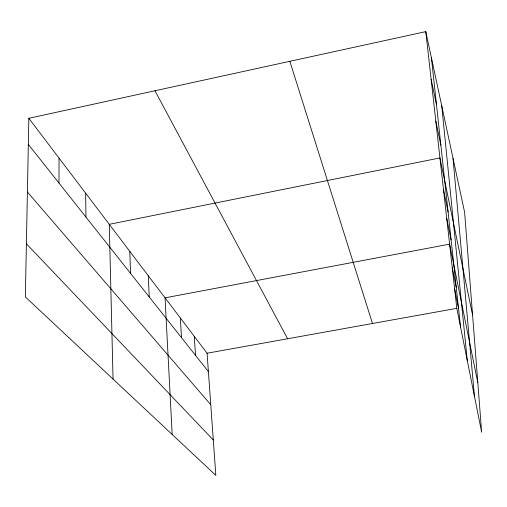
<?xml version="1.0" encoding="UTF-8"?>
<svg xmlns="http://www.w3.org/2000/svg" width="507" height="507" viewBox="0 0 507 507"><rect width="100%" height="100%" fill="white"/><g stroke="black" fill="none" stroke-linecap="round" stroke-linejoin="round"><path stroke-width="0.76" d="M58.983 183.052L59.046 158.114M28.842 118.302L25.35 296.925L215.83 475.37L207.084 353.233L28.842 118.302L425.779 31.63L464.627 212.3L481.65 432.211L456.813 308.338L425.779 31.63M207.084 353.233L456.813 308.338M26.389 243.797L213.295 439.981M27.397 192.001L210.773 404.725M28.329 144.368L208.402 371.625M154.977 90.759L287.596 338.758M289.846 61.309L372.48 323.498M431.127 79.352L436.464 104.499M435.811 121.103L440.875 145.23M472.568 314.91L439.943 157.943L109.271 224.316L113.048 379.084M443.511 189.783L448.106 212.059M446.718 218.352L451.11 239.805M477.822 382.766L449.608 244.14L165.054 297.837L172.171 434.467M452.231 267.531L456.268 287.475M454.627 288.838L458.505 308.104M431.419 57.861L460.546 326.958M441.749 105.919L467.27 360.496M453.024 158.342L474.444 396.265M194.276 336.35L195.525 355.375M180.321 317.952L181.487 337.662M148.291 275.738L149.223 296.937M129.786 251.358L130.559 273.381M85.651 193.186L85.943 217.072"/></g></svg>
